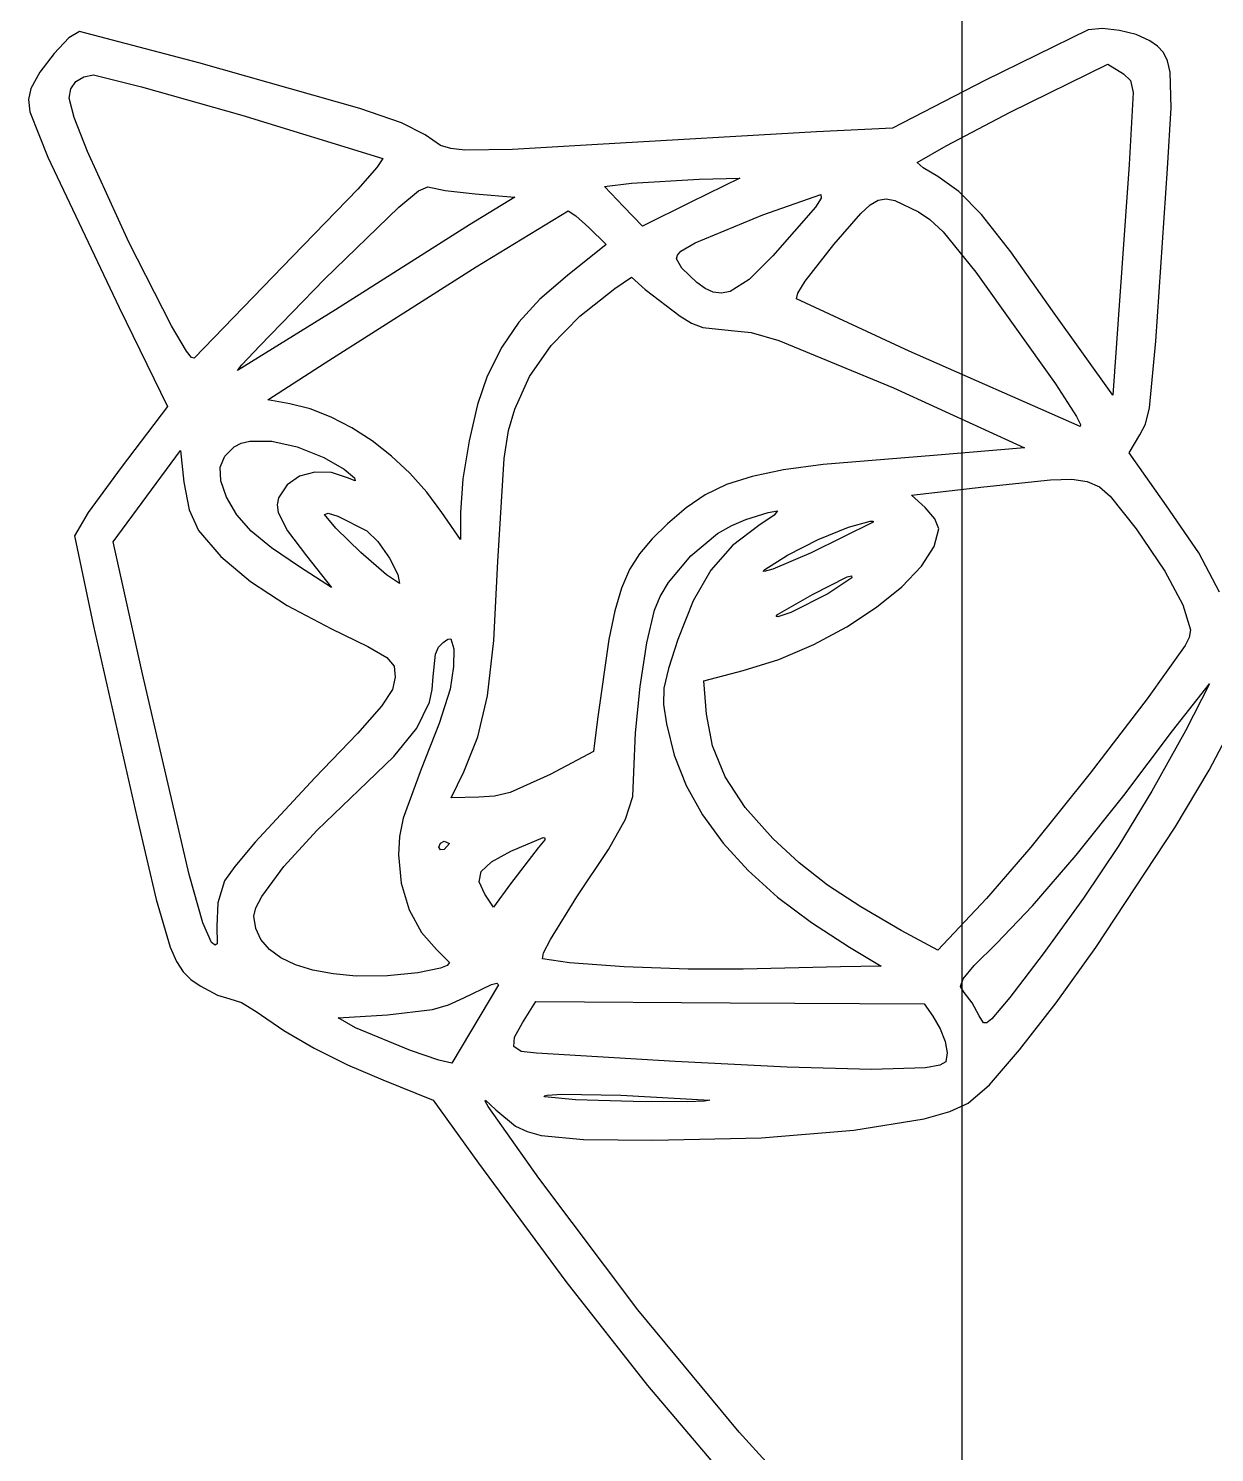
# Model space of a CAD drawing. Extents: x -23 to 235, y 1 to 395.
# Drawn here: x -23.5 to 63.1, y 198.7 to 302.6 of the extents above; entities that cross this region are included whole.
import ezdxf

# ---------------------------------------------------------------- set-up
doc = ezdxf.new("R2010")
doc.units = 0

msp = doc.modelspace()

# ---------------------------------------------------------------- linework, layer by layer
at = {"layer": 'Layer 1'}
for p, q in [((44.6336, 356.5), (44.6336, 39.4004)), ((53.8639, 302.501), (46.32688, 298.81183)), ((53.864084, 302.501104), (53.8639, 302.501)), ((54.899185, 302.589119), (53.864084, 302.501104)), ((56.135106, 302.461436), (54.899185, 302.589119)), ((57.356151, 302.155245), (56.135106, 302.461436)), ((-20.51882, 301.909696), (-21.600406, 300.775425)), ((-19.76078, 302.381999), (-20.51882, 301.909696)), ((-11.043659, 300.086184), (-19.76078, 302.381999)), ((58.346624, 301.707734), (57.356151, 302.155245)), ((58.913759, 301.302294), (58.346624, 301.707734)), ((-21.600406, 300.775425), (-22.644804, 299.403144)), ((59.343295, 300.836886), (58.913759, 301.302294)), ((59.646387, 300.232948), (59.343295, 300.836886)), ((-22.644804, 299.403144), (-23.29128, 298.216809)), ((0.70812, 296.749069), (-11.043659, 300.086184)), ((48.166518, 296.501164), (55.29193, 300.00191)), ((55.29193, 300.00191), (56.44232, 299.287877)), ((59.834192, 299.411918), (59.646387, 300.232948)), ((59.90857, 296.804333), (59.834192, 299.411918)), ((-20.380689, 298.187622), (-20.008797, 298.727487)), ((-20.008797, 298.727487), (-19.443522, 299.081406)), ((-19.443522, 299.081406), (-18.72949, 299.20847)), ((-18.72949, 299.20847), (-15.218828, 298.335763)), ((-15.218828, 298.335763), (-7.89999, 296.273)), ((46.32688, 298.81183), (39.58323, 295.321)), ((56.44232, 299.287877), (56.44235, 299.28785)), ((56.44235, 299.28785), (56.939446, 298.793853)), ((56.939446, 298.793853), (57.146466, 297.924245)), ((-23.29128, 298.216809), (-23.472887, 297.41352)), ((-23.472887, 297.41352), (-23.375576, 296.520978)), ((-20.51457, 297.50272), (-20.380689, 298.187622)), ((-20.143685, 296.107144), (-20.51457, 297.50272)), ((57.146466, 297.924245), (56.839035, 292.66321)), ((-23.375576, 296.520978), (-22.06156, 293.218579)), ((-7.89999, 296.273), (-7.89995, 296.27304)), ((-7.89995, 296.27304), (2.37415, 293.09956)), ((3.742761, 295.707768), (0.70812, 296.749069)), ((43.482538, 294.044196), (48.166518, 296.501164)), ((59.655684, 292.385634), (59.90857, 296.804333)), ((-19.161503, 293.61959), (-20.143685, 296.107144)), ((5.46834, 294.844979), (3.742761, 295.707768)), ((39.58323, 295.321), (34.02964, 295.043321)), ((6.602004, 294.069584), (5.46834, 294.844979)), ((18.04324, 294.130946), (11.844432, 293.768351)), ((34.02964, 295.043321), (18.04324, 294.130946)), ((-22.06156, 293.218579), (-16.86499, 282.230379)), ((-16.146079, 286.995581), (-19.161503, 293.61959)), ((2.37415, 293.09956), (1.942136, 292.44689)), ((7.344782, 293.84854), (6.602004, 294.069584)), ((8.379028, 293.729302), (7.344782, 293.84854)), ((11.844432, 293.768351), (8.379028, 293.729302)), ((41.36833, 292.82191), (43.482538, 294.044196)), ((1.942136, 292.44689), (0.554359, 290.883083)), ((41.80964, 292.425226), (41.36833, 292.82191)), ((42.87573, 291.79053), (41.80964, 292.425226)), ((56.839035, 292.66321), (56.045665, 281.35771)), ((58.782977, 279.771034), (59.655684, 292.385634)), ((4.991079, 290.741769), (5.66668, 291.036807)), ((5.66668, 291.036807), (6.931114, 290.764086)), ((18.55895, 291.07647), (20.54238, 291.314481)), ((19.94735, 289.60874), (18.55895, 291.07647)), ((20.54238, 291.314481), (25.46127, 291.59216)), ((28.43641, 291.671497), (24.86624, 289.926087)), ((25.46127, 291.59216), (28.43641, 291.671497)), ((44.423417, 290.705846), (42.87573, 291.79053)), ((0.554359, 290.883083), (-4.21082, 285.95923)), ((3.564255, 289.569067), (4.991079, 290.741769)), ((6.931114, 290.764086), (9.11784, 290.521116)), ((12.01365, 290.283097), (8.72116, 288.260007)), ((9.11784, 290.521116), (9.11785, 290.521108)), ((9.11785, 290.521108), (12.01365, 290.283097)), ((30.122343, 288.998821), (34.347034, 290.481434)), ((34.371827, 290.21863), (33.950349, 289.569059)), ((34.347034, 290.481434), (34.371827, 290.21863)), ((37.95434, 289.725682), (38.54193, 290.074796)), ((38.54193, 290.074796), (39.110926, 290.167304)), ((39.110926, 290.167304), (39.739425, 290.033887)), ((39.739425, 290.033887), (41.48732, 289.212007)), ((46.06408, 289.033571), (44.423417, 290.705846)), ((-1.87033, 284.293157), (3.564255, 289.569067)), ((9.192188, 285.210508), (15.90111, 289.291416)), ((15.90111, 289.291416), (16.461427, 288.929441)), ((21.33575, 288.18067), (19.94735, 289.60874)), ((24.86625, 289.92608), (21.33575, 288.18067)), ((24.86624, 289.926087), (24.86625, 289.92608)), ((25.183614, 286.950934), (30.122343, 288.998821)), ((33.95035, 289.569064), (30.85621, 285.998894)), ((33.950349, 289.569059), (33.95035, 289.569064)), ((35.29903, 286.831897), (37.270058, 289.089282)), ((37.270058, 289.089282), (37.95434, 289.725682)), ((41.48732, 289.212007), (41.48736, 289.212047)), ((41.48736, 289.212047), (42.305523, 288.669084)), ((48.20308, 286.290246), (46.06408, 289.033571)), ((8.72116, 288.260007), (-1.07696, 282.071717)), ((16.461427, 288.929441), (17.40851, 288.061696)), ((17.40851, 288.061696), (17.40856, 288.061657)), ((17.40856, 288.061657), (18.67795, 286.831937)), ((42.305523, 288.669084), (43.272442, 287.754229)), ((-13.033963, 280.884766), (-16.146079, 286.995581)), ((24.142318, 286.336694), (25.183614, 286.950934)), ((43.272442, 287.754229), (45.65255, 284.808847)), ((-4.21082, 285.95923), (-11.39082, 278.54122)), ((18.67795, 286.831937), (15.86149, 284.570837)), ((23.815052, 285.785675), (23.889431, 286.066066)), ((23.889431, 286.066066), (24.142318, 286.336694)), ((30.85621, 285.998894), (29.129392, 284.272695)), ((33.201555, 284.149315), (35.29903, 286.831897)), ((51.24578, 281.99241), (48.20308, 286.290246)), ((-1.83069, 278.184216), (9.192188, 285.210508)), ((24.201818, 285.093335), (23.815052, 285.785675)), ((25.30262, 284.055134), (24.201818, 285.093335)), ((45.65255, 284.808847), (51.468944, 276.661934)), ((-6.590883, 279.44368), (-1.87033, 284.293157)), ((15.86149, 284.570837), (13.850795, 282.838439)), ((19.312666, 283.618779), (20.542386, 284.451817)), ((20.542386, 284.451817), (21.534098, 283.539442)), ((25.902452, 283.609872), (25.30262, 284.055134)), ((29.129392, 284.272695), (27.7224, 283.405566)), ((32.660451, 283.278467), (33.201555, 284.149315)), ((13.850795, 282.838439), (12.301244, 281.154387)), ((16.755292, 281.595686), (19.312666, 283.618779)), ((21.534098, 283.539442), (24.072878, 281.595682)), ((26.493916, 283.349162), (25.902452, 283.609872)), ((27.094677, 283.279045), (26.493916, 283.349162)), ((27.7224, 283.405566), (27.094677, 283.279045)), ((32.5619, 282.865047), (32.660451, 283.278467)), ((40.788183, 279.051909), (32.5619, 282.865047)), ((-16.86499, 282.230379), (-13.33449, 275.010709)), ((-1.07696, 282.071717), (-8.21729, 277.628847)), ((55.64898, 275.84379), (51.24578, 281.99241)), ((-11.930916, 279.038705), (-13.033963, 280.884766)), ((12.301244, 281.154387), (11.064081, 279.343893)), ((14.681375, 279.453587), (16.755292, 281.595686)), ((24.07287, 281.595687), (24.917687, 281.099831)), ((24.072878, 281.595682), (24.07287, 281.595687)), ((24.917687, 281.099831), (25.743906, 280.782483)), ((25.743906, 280.782483), (27.80171, 280.564307)), ((56.045665, 281.35771), (55.64898, 275.84379)), ((27.80171, 280.564307), (29.270065, 280.420509)), ((29.270065, 280.420509), (31.277665, 279.83044)), ((31.277665, 279.83044), (39.66261, 276.359447)), ((58.326786, 274.916603), (58.782977, 279.771034)), ((-11.578267, 278.595968), (-11.930916, 279.038705)), ((-11.39082, 278.54122), (-11.578267, 278.595968)), ((-7.894984, 278.045366), (-6.590883, 279.44368)), ((11.064081, 279.343893), (9.99055, 277.232167)), ((13.098353, 277.192481), (14.681375, 279.453587)), ((53.2689, 273.542947), (40.788183, 279.051909)), ((-8.21729, 277.628847), (-7.894984, 278.045366)), ((-5.99588, 275.486756), (-1.83069, 278.184216)), ((9.99055, 277.232167), (9.290773, 275.14647)), ((12.013666, 274.812369), (13.098353, 277.192481)), ((51.468944, 276.661934), (52.99928, 274.282433)), ((-4.40914, 275.209077), (-5.99588, 275.486756)), ((39.66261, 276.359447), (49.22272, 271.995907)), ((-13.33449, 275.010709), (-16.70631, 270.567839)), ((-2.905217, 274.830755), (-4.40914, 275.209077)), ((-1.385026, 274.242779), (-2.905217, 274.830755)), ((9.290773, 275.14647), (8.67653, 272.506657)), ((11.564918, 273.255372), (12.013666, 274.812369)), ((58.03547, 273.718491), (58.326786, 274.916603)), ((0.126797, 273.462348), (-1.385026, 274.242779)), ((1.605613, 272.506663), (0.126797, 273.462348)), ((52.99928, 274.282433), (53.307717, 273.683748)), ((53.307717, 273.683748), (53.2689, 273.542947)), ((57.632587, 272.948054), (58.03547, 273.718491)), ((-8.455321, 272.075266), (-7.949547, 272.332414)), ((-7.949547, 272.332414), (-7.309892, 272.481248)), ((-7.309892, 272.481248), (-5.718193, 272.466992)), ((-5.718193, 272.466992), (-3.858734, 272.058531)), ((3.026784, 271.392924), (1.605613, 272.506663)), ((8.67653, 272.506657), (8.233357, 269.740401)), ((11.25005, 271.222356), (11.564918, 273.255372)), ((56.839217, 271.638994), (57.632587, 272.948054)), ((-14.841964, 268.465377), (-12.382514, 271.797527)), ((-12.382514, 271.797527), (-12.144503, 269.496757)), ((-9.476785, 270.57282), (-9.155718, 271.381686)), ((-9.155718, 271.381686), (-8.455321, 272.075266)), ((-3.858734, 272.058531), (-1.910021, 271.281896)), ((-1.910021, 271.281896), (-1.91003, 271.281887)), ((-1.91003, 271.281887), (-0.442295, 270.429016)), ((4.365674, 270.138329), (3.026784, 271.392924)), ((42.55841, 271.440548), (34.512505, 270.776721)), ((49.22272, 271.995907), (42.55841, 271.440548)), ((59.576347, 267.751484), (56.839217, 271.638994)), ((-16.70631, 270.567839), (-19.111213, 267.280313)), ((-9.42596, 269.592885), (-9.476785, 270.57282)), ((-2.569515, 270.225718), (-3.701925, 269.920146)), ((-1.355288, 270.196586), (-2.569515, 270.225718)), ((-0.442295, 270.429016), (0.31141, 269.814157)), ((10.783946, 263.705169), (11.25005, 271.222356)), ((31.633822, 270.385537), (29.333898, 269.908353)), ((34.512505, 270.776721), (31.633822, 270.385537)), ((-12.144503, 269.496757), (-11.757735, 267.478622)), ((-9.01068, 268.386096), (-9.42596, 269.592885)), ((-4.60748, 269.298466), (-5.237836, 268.335886)), ((-3.701925, 269.920146), (-4.60748, 269.298466)), ((-0.20428, 269.814157), (-1.355288, 270.196586)), ((0.365954, 269.576146), (-0.20428, 269.814157)), ((0.31141, 269.814157), (0.365954, 269.576146)), ((5.597645, 268.76008), (4.365674, 270.138329)), ((8.233357, 269.740401), (8.04679, 267.275377)), ((27.474669, 269.310304), (25.918071, 268.556525)), ((29.333898, 269.908353), (27.474669, 269.310304)), ((46.247607, 269.139766), (51.118156, 269.666614)), ((51.118156, 269.666614), (52.655776, 269.707367)), ((52.655776, 269.707367), (53.794542, 269.54637)), ((53.794542, 269.54637), (54.684141, 269.143642)), ((-17.301414, 265.133227), (-14.841964, 268.465377)), ((-8.269374, 267.101829), (-9.01068, 268.386096)), ((-5.237836, 268.335886), (-5.323603, 267.832049)), ((6.69806, 267.275377), (5.597645, 268.76008)), ((25.918071, 268.556525), (24.526039, 267.612151)), ((40.971697, 268.544738), (46.247607, 269.139766)), ((41.963409, 267.632363), (40.971697, 268.544738)), ((54.684141, 269.143642), (55.474261, 268.459206)), ((55.474261, 268.459206), (57.354807, 266.085296)), ((-19.111213, 267.280313), (-20.1178, 265.569609)), ((-11.757735, 267.478622), (-11.073453, 265.966257)), ((-5.323603, 267.832049), (-5.247133, 267.280332)), ((-5.247133, 267.280332), (-4.579586, 265.934703)), ((-1.87029, 267.116698), (-1.598809, 267.215249)), ((-1.048409, 266.117549), (-1.87029, 267.116698)), ((-1.598809, 267.215249), (-0.888495, 267.012569)), ((8.04679, 265.291947), (6.69806, 267.275377)), ((8.04679, 267.275377), (8.04679, 265.291947)), ((24.526039, 267.612151), (23.16051, 266.442318)), ((28.872791, 266.759612), (30.499818, 267.277162)), ((30.499818, 267.277162), (31.178523, 267.38935)), ((31.178523, 267.38935), (30.942372, 267.077581)), ((42.667526, 266.799325), (41.963409, 267.632363)), ((61.926704, 264.320767), (59.576347, 267.751484)), ((-7.215679, 265.906816), (-8.269374, 267.101829)), ((0.777581, 264.359738), (-1.048409, 266.117549)), ((-0.888495, 267.012569), (1.22385, 265.926648)), ((23.16051, 266.442318), (22.032748, 265.34392)), ((26.816226, 265.73009), (27.847762, 266.333408)), ((27.847762, 266.333408), (28.872791, 266.759612)), ((29.82485, 266.323323), (27.891631, 264.859929)), ((30.942372, 267.077581), (29.824835, 266.323259)), ((29.824835, 266.323259), (29.82485, 266.323323)), ((38.15524, 266.561334), (33.63303, 264.339894)), ((34.15368, 265.29194), (36.369538, 266.211755)), ((36.369538, 266.211755), (37.9569, 266.640674)), ((37.9569, 266.640674), (38.160202, 266.630757)), ((38.155243, 266.561337), (38.15524, 266.561334)), ((38.160202, 266.630757), (38.155243, 266.561337)), ((42.626228, 264.779711), (42.955122, 266.085293)), ((42.955122, 266.085293), (42.667526, 266.799325)), ((57.35475, 266.085312), (59.462139, 262.996127)), ((57.354807, 266.085296), (57.35475, 266.085312)), ((-20.1178, 265.569609), (-18.7294, 258.984639)), ((-15.159314, 255.493777), (-17.301414, 265.133227)), ((-11.073453, 265.966257), (-11.07345, 265.966307)), ((-11.07345, 265.966307), (-9.426587, 264.069038)), ((-5.730589, 264.68205), (-7.215679, 265.906816)), ((-4.579586, 265.934703), (-3.17941, 264.101896)), ((1.22385, 265.926648), (1.22385, 265.926638)), ((1.22385, 265.926638), (2.008543, 265.15806)), ((2.008543, 265.15806), (2.860176, 263.943213)), ((22.032748, 265.34392), (21.122543, 264.26737)), ((24.856354, 264.116697), (26.816226, 265.73009)), ((31.915509, 264.163867), (34.15368, 265.29194)), ((-9.426587, 264.069038), (-7.270232, 262.242428)), ((-3.6951, 263.308526), (-5.730589, 264.68205)), ((-3.17941, 264.101896), (-1.35466, 261.801126)), ((2.648198, 262.720932), (0.777581, 264.359738)), ((21.122543, 264.26737), (20.390845, 263.104355)), ((23.238622, 262.168603), (24.856354, 264.116697)), ((27.891631, 264.859929), (26.319146, 263.065549)), ((30.26121, 263.110174), (31.915509, 264.163867)), ((33.63303, 264.339894), (30.846319, 263.144879)), ((41.69998, 263.346294), (42.626228, 264.779711)), ((63.444023, 261.459049), (61.926704, 264.320767)), ((-1.35466, 261.801126), (-3.6951, 263.308526)), ((2.860176, 263.943213), (3.488674, 262.758118)), ((10.477133, 257.937125), (10.783946, 263.705169)), ((20.390845, 263.104355), (19.798606, 261.74656)), ((26.319146, 263.065549), (25.021861, 260.817459)), ((30.149022, 262.992174), (30.26121, 263.110174)), ((30.219061, 262.962033), (30.149022, 262.992174)), ((30.846319, 263.144879), (30.219061, 262.962033)), ((40.267027, 261.850586), (41.69998, 263.346294)), ((59.462139, 262.996127), (60.76624, 260.531722)), ((-7.270232, 262.242428), (-4.585792, 260.482757)), ((3.60396, 262.078798), (2.648198, 262.720932)), ((3.488674, 262.758118), (3.60396, 262.078798)), ((22.634762, 261.146907), (23.238622, 262.168603)), ((33.75204, 261.285424), (36.280906, 262.584565)), ((36.60817, 262.515144), (34.862756, 261.335007)), ((36.280906, 262.584565), (36.5747, 262.657703)), ((36.5747, 262.657703), (36.60817, 262.515144)), ((36.60817, 262.515144), (36.60817, 262.515144)), ((19.798606, 261.74656), (19.306778, 260.085673)), ((22.208481, 260.134972), (22.634762, 261.146907)), ((31.18846, 259.827607), (33.75204, 261.285424)), ((34.862756, 261.335007), (32.1653, 259.976364)), ((38.418018, 260.358133), (40.267027, 261.850586)), ((-4.585792, 260.482757), (-1.35467, 258.786307)), ((19.306778, 260.085673), (18.876312, 258.013379)), ((21.649405, 257.757969), (22.208481, 260.134972)), ((25.021861, 260.817459), (23.91424, 257.992933)), ((32.1653, 259.976364), (31.202717, 259.667694)), ((36.243604, 258.934482), (38.418018, 260.358133)), ((60.76624, 260.531722), (61.321599, 258.702013)), ((-18.7294, 258.984639), (-15.55592, 245.061039)), ((31.080999, 259.693261), (31.18846, 259.827607)), ((31.202717, 259.667694), (31.080999, 259.693261)), ((33.834433, 257.645177), (36.243604, 258.934482)), ((-1.35467, 258.786307), (1.295062, 257.498319)), ((6.448342, 257.437588), (6.777467, 257.794607)), ((6.777467, 257.794607), (7.135723, 258.027039)), ((7.135723, 258.027039), (7.35266, 258.047493)), ((7.35266, 258.047493), (7.570837, 257.318585)), ((10.025284, 253.887222), (10.477133, 257.937125)), ((18.876312, 258.013379), (18.04327, 252.201318)), ((21.157268, 254.566519), (21.649405, 257.757969)), ((23.91424, 257.992933), (23.226238, 255.877486)), ((61.234824, 258.149752), (60.924914, 257.556582)), ((61.321599, 258.702013), (61.234824, 258.149752)), ((1.295062, 257.498319), (2.67664, 256.693791)), ((6.063434, 255.295487), (6.227066, 256.931814)), ((6.227066, 256.931814), (6.448342, 257.437588)), ((7.570837, 257.318585), (7.551003, 256.044234)), ((31.281156, 256.555766), (33.834433, 257.645177)), ((60.924914, 257.556582), (58.166092, 253.681461)), ((2.67664, 256.693791), (3.202865, 256.052896)), ((3.202865, 256.052896), (3.28654, 255.255807)), ((7.551003, 256.044234), (7.293158, 254.383115)), ((23.226238, 255.877486), (22.902693, 254.457478)), ((25.818292, 254.978092), (28.674422, 255.731793)), ((28.674422, 255.731793), (31.281156, 256.555766)), ((-11.747821, 240.846217), (-15.159314, 255.493777)), ((3.28654, 255.255807), (3.099974, 254.354591)), ((5.995874, 254.347005), (6.063434, 255.295487)), ((26.016634, 252.558312), (25.818292, 254.978092)), ((60.01268, 251.328634), (62.71014, 254.779794)), ((62.71014, 254.779794), (60.96473, 251.328634)), ((3.099974, 254.354591), (2.299786, 253.133546)), ((5.783276, 253.419907), (5.995874, 254.347005)), ((7.29317, 254.383104), (6.49484, 251.869113)), ((7.293158, 254.383115), (7.29317, 254.383104)), ((9.327985, 250.908368), (10.025284, 253.887222)), ((20.813888, 251.203995), (21.157268, 254.566519)), ((22.902693, 254.457478), (22.876661, 253.268043)), ((58.166092, 253.681461), (53.9978, 248.244386)), ((2.299786, 253.133546), (0.525239, 251.138964)), ((4.863465, 251.536891), (5.783276, 253.419907)), ((22.876661, 253.268043), (23.081201, 251.844313)), ((26.438112, 250.235224), (26.016634, 252.558312)), ((3.184994, 249.460493), (4.863465, 251.536891)), ((6.49484, 251.869113), (5.19074, 248.551834)), ((18.04327, 252.201318), (17.765591, 249.821208)), ((23.081201, 251.844313), (23.640976, 249.560661)), ((62.683827, 248.476644), (64.614171, 252.122107)), ((0.525239, 251.138964), (-2.5844, 247.917137)), ((8.284826, 248.353469), (9.327985, 250.908368)), ((20.701081, 248.313772), (20.813888, 251.203995)), ((56.459246, 246.606835), (60.01268, 251.328634)), ((60.96467, 251.328634), (58.503984, 246.929773)), ((60.96473, 251.328634), (60.96467, 251.328634)), ((0.628854, 247.004767), (3.184994, 249.460493)), ((17.765591, 249.821208), (14.592111, 248.155128)), ((23.640976, 249.560661), (24.517325, 247.349994)), ((27.365365, 247.986514), (26.438112, 250.235224)), ((5.19074, 248.551834), (3.866803, 244.956879)), ((60.20912, 244.304948), (62.683827, 248.476644)), ((-2.5844, 247.917137), (-6.933061, 243.211462)), ((7.372451, 246.449379), (8.284826, 248.353469)), ((14.592111, 248.155128), (11.66656, 246.846067)), ((20.619266, 246.542943), (20.701081, 248.313772)), ((28.828143, 245.752681), (27.365365, 247.986514)), ((53.9978, 248.244386), (49.673315, 242.851933)), ((-2.408263, 244.09967), (0.628854, 247.004767)), ((9.395541, 246.489048), (7.372451, 246.449379)), ((10.531051, 246.570865), (9.395541, 246.489048)), ((11.66656, 246.846067), (10.531051, 246.570865)), ((20.106055, 244.887401), (20.619266, 246.542943)), ((24.517325, 247.349994), (25.710712, 245.210915)), ((52.976473, 242.264369), (56.459246, 246.606835)), ((58.503984, 246.929773), (56.095368, 242.973463)), ((30.856194, 243.474222), (28.828143, 245.752681)), ((-15.55592, 245.061039), (-14.156367, 239.038848)), ((3.866803, 244.956879), (3.600898, 243.626126)), ((18.84906, 242.674022), (20.106055, 244.887401)), ((25.710712, 245.210915), (27.221602, 243.142029)), ((54.424336, 235.520849), (60.20912, 244.304948)), ((-6.933061, 243.211462), (-8.424968, 241.440636)), ((-4.83548, 241.436303), (-2.408263, 244.09967)), ((3.600898, 243.626126), (3.52466, 242.284214)), ((6.584094, 243.147005), (6.856815, 243.275927)), ((6.856815, 243.275927), (7.2535, 243.117253)), ((11.736054, 242.561889), (14.081454, 243.558559)), ((14.19612, 243.393068), (13.719474, 242.7999)), ((14.081454, 243.558559), (14.218047, 243.52997)), ((14.218047, 243.52997), (14.19612, 243.393068)), ((32.759665, 241.695955), (30.856194, 243.474222)), ((3.52466, 242.284214), (3.7354, 240.229508)), ((6.46013, 242.839574), (6.584094, 243.147005)), ((6.584094, 242.641231), (6.46013, 242.839574)), ((6.856815, 242.6809), (6.584094, 242.641231)), ((7.2535, 243.117253), (6.856815, 242.6809)), ((7.2535, 243.117253), (7.2535, 243.117253)), ((10.311706, 241.776576), (11.736054, 242.561889)), ((13.71947, 242.799905), (11.69638, 240.181785)), ((13.719474, 242.7999), (13.71947, 242.799905)), ((16.535891, 239.229682), (18.84906, 242.674022)), ((27.221602, 243.142029), (29.050461, 241.141942)), ((49.673315, 242.851933), (46.445914, 239.110682)), ((49.798653, 238.576436), (52.976473, 242.264369)), ((56.095368, 242.973463), (53.523127, 239.128714)), ((-8.424968, 241.440636), (-9.16937, 240.380127)), ((-6.444534, 239.256396), (-4.83548, 241.436303)), ((9.564202, 241.069361), (10.311706, 241.776576)), ((29.050461, 241.141942), (31.197754, 239.209257)), ((34.837925, 240.077603), (32.759665, 241.695955)), ((-10.752391, 237.319444), (-11.747821, 240.846217)), ((-9.16937, 240.380127), (-9.655309, 238.77851)), ((3.7354, 240.229508), (4.318031, 238.282651)), ((9.426602, 240.324959), (9.564202, 241.069361)), ((9.831964, 239.428079), (9.426602, 240.324959)), ((11.69638, 240.181785), (10.46666, 238.476035)), ((-6.877169, 238.42328), (-6.444534, 239.256396)), ((10.46666, 238.476035), (9.831964, 239.428079)), ((14.616923, 236.120663), (16.535891, 239.229682)), ((31.197754, 239.209257), (33.663946, 237.342579)), ((37.265762, 238.481566), (34.837925, 240.077603)), ((46.445914, 239.110682), (42.875754, 235.342172)), ((53.523127, 239.128714), (50.57157, 235.064534)), ((-14.156367, 239.038848), (-13.136142, 235.560414)), ((-9.655309, 238.77851), (-9.724729, 237.087637)), ((-7.027166, 237.801677), (-6.877169, 238.42328)), ((4.318031, 238.282651), (5.198175, 236.610996)), ((40.217964, 236.770242), (37.265762, 238.481566)), ((47.16008, 235.818234), (49.798653, 238.576436)), ((-10.121414, 235.897577), (-10.752391, 237.319444)), ((-9.724729, 237.087637), (-9.714812, 235.793449)), ((-6.888945, 236.906423), (-7.027166, 237.801677)), ((33.663946, 237.342579), (36.449501, 235.540513)), ((-6.508995, 236.099028), (-6.888945, 236.906423)), ((-5.894753, 235.385536), (-6.508995, 236.099028)), ((5.198175, 236.610996), (6.30145, 235.381894)), ((14.120447, 235.12957), (14.616923, 236.120663)), ((42.875754, 235.342172), (40.217964, 236.770242)), ((-13.136142, 235.560414), (-12.668332, 234.500834)), ((-9.85861, 235.698616), (-10.121414, 235.897577)), ((-9.714812, 235.793449), (-9.85861, 235.698616)), ((-5.053656, 234.771991), (-5.894753, 235.385536)), ((6.30145, 235.381894), (7.253494, 234.42985)), ((14.036771, 234.707472), (14.120447, 235.12957)), ((36.449501, 235.540513), (38.750271, 234.152113)), ((45.539251, 234.206084), (47.16008, 235.818234)), ((50.57157, 235.064534), (48.144355, 231.864401)), ((51.513114, 231.477446), (54.424336, 235.520849)), ((-12.668332, 234.500834), (-12.175419, 233.748067)), ((-3.993143, 234.264435), (-5.053656, 234.771991)), ((-2.720652, 233.868912), (-3.993143, 234.264435)), ((-1.24362, 233.591465), (-2.720652, 233.868912)), ((6.594625, 234.018289), (4.927929, 233.66623)), ((7.079092, 234.22128), (6.594625, 234.018289)), ((7.253494, 234.42985), (7.079092, 234.22128)), ((16.00038, 234.400041), (14.036771, 234.707472)), ((19.98707, 234.122361), (16.00038, 234.400041)), ((24.658035, 233.948812), (19.98707, 234.122361)), ((28.674471, 233.95377), (24.658035, 233.948812)), ((35.775131, 234.112444), (28.674471, 233.95377)), ((38.750271, 234.152113), (35.775131, 234.112444)), ((44.725427, 233.244745), (45.539251, 234.206084)), ((-12.175419, 233.748067), (-11.617424, 233.192405)), ((-11.617424, 233.192405), (-10.95437, 232.724139)), ((0.430514, 233.438137), (-1.24362, 233.591465)), ((2.71827, 233.448053), (0.430514, 233.438137)), ((4.927929, 233.66623), (2.71827, 233.448053)), ((8.28488, 231.851407), (10.312929, 232.818325)), ((10.312929, 232.818325), (10.711473, 232.916876)), ((10.711473, 232.916876), (10.82366, 232.803451)), ((44.54382, 232.67761), (44.725427, 233.244745)), ((-10.95437, 232.724139), (-9.684978, 232.054733)), ((-9.684978, 232.054733), (-8.7726, 231.772095)), ((-8.7726, 231.772095), (-7.924687, 231.509291)), ((7.188419, 231.346875), (8.28488, 231.851407)), ((10.82366, 232.803453), (7.41217, 227.091193)), ((10.82366, 232.803451), (10.82366, 232.803453)), ((44.81964, 232.248074), (44.54382, 232.67761)), ((45.384916, 231.484452), (44.81964, 232.248074)), ((48.144355, 231.864401), (46.832815, 230.319189)), ((-7.924687, 231.509291), (-6.86851, 230.85972)), ((-6.86851, 230.85972), (-4.849757, 229.470702)), ((2.73129, 230.621687), (5.998982, 230.998537)), ((5.998982, 230.998537), (7.188419, 231.346875)), ((12.569024, 230.026669), (13.560736, 231.573739)), ((13.560736, 231.573739), (27.722436, 231.494402)), ((27.722436, 231.494402), (41.884136, 231.415065)), ((41.884136, 231.415065), (42.518832, 230.502689)), ((45.89069, 230.542324), (45.384916, 231.484452)), ((48.855244, 228.045805), (51.513114, 231.477446)), ((-0.87854, 230.383676), (2.73129, 230.621687)), ((0.39085, 229.669643), (-0.87854, 230.383676)), ((11.993829, 228.98227), (12.569024, 230.026669)), ((42.518832, 230.502689), (42.51876, 230.502683)), ((42.51876, 230.502683), (43.058003, 229.597124)), ((46.220433, 230.016096), (45.89069, 230.542324)), ((46.465262, 230.038178), (46.220433, 230.016096)), ((46.832815, 230.319189), (46.465262, 230.038178)), ((-4.849757, 229.470702), (-2.619025, 228.167221)), ((4.407281, 228.008526), (0.39085, 229.669643)), ((11.95416, 228.306045), (11.993829, 228.98227)), ((43.058003, 229.597124), (43.4113, 228.672973)), ((43.4113, 228.672973), (43.556338, 227.830639)), ((-2.619025, 228.167221), (-0.202345, 226.960432)), ((6.471283, 227.298832), (4.407281, 228.008526)), ((12.479768, 227.934772), (11.95416, 228.306045)), ((13.600404, 227.805229), (12.479768, 227.934772)), ((23.715904, 227.210201), (13.600404, 227.805229)), ((43.556338, 227.830639), (43.470804, 227.170533)), ((46.650154, 225.510425), (48.855244, 228.045805)), ((-0.202345, 226.960432), (2.37425, 225.86149)), ((7.41217, 227.091193), (6.471283, 227.298832)), ((31.901245, 226.780046), (23.715904, 227.210201)), ((38.056057, 226.625091), (31.901245, 226.780046)), ((41.979517, 226.752774), (38.056057, 226.625091)), ((43.041733, 226.924929), (41.979517, 226.752774)), ((43.470804, 227.170533), (43.041733, 226.924929)), ((2.37425, 225.86149), (6.06342, 224.39376)), ((14.159123, 224.698684), (14.365911, 224.750749)), ((14.19546, 224.631744), (14.159123, 224.698684)), ((16.447883, 224.416047), (14.19546, 224.631744)), ((14.365911, 224.750749), (15.44006, 224.810252)), ((15.44006, 224.810252), (19.74905, 224.75075)), ((19.74905, 224.75075), (26.25468, 224.393733)), ((45.097271, 224.155807), (46.650154, 225.510425)), ((6.06342, 224.39376), (9.35591, 219.79221)), ((9.859737, 224.308752), (9.887785, 224.382665)), ((10.079927, 223.917801), (9.859737, 224.308752)), ((9.887785, 224.382665), (10.625371, 223.679787)), ((13.759181, 218.681557), (10.079927, 223.917801)), ((10.625371, 223.679787), (12.070789, 222.479196)), ((20.641579, 224.274727), (16.447883, 224.416047)), ((24.627016, 224.252414), (20.641579, 224.274727)), ((25.869908, 224.29983), (24.627016, 224.252414)), ((26.25466, 224.393733), (25.869908, 224.29983)), ((26.25468, 224.393733), (26.25466, 224.393733)), ((41.892833, 223.031451), (43.760494, 223.561553)), ((43.760494, 223.561553), (45.097271, 224.155807)), ((12.070789, 222.479196), (12.906926, 222.087856)), ((36.747096, 222.182297), (41.892833, 223.031451)), ((12.906926, 222.087856), (13.947605, 221.810408)), ((13.947605, 221.810408), (17.029353, 221.52095)), ((17.029353, 221.52095), (22.089571, 221.458347)), ((22.089571, 221.458347), (30.024521, 221.645533)), ((30.024521, 221.645533), (36.747096, 222.182297)), ((9.35591, 219.79221), (15.727824, 211.158973)), ((21.005516, 209.09169), (13.759181, 218.681557)), ((15.727824, 211.158973), (21.699024, 203.549827)), ((28.382, 200.156346), (21.005516, 209.09169)), ((21.699024, 203.549827), (27.411757, 196.821132)), ((35.408899, 192.440807), (28.382, 200.156346))]:
    msp.add_line(p, q, dxfattribs=at)

doc.saveas('drawing.dxf')
